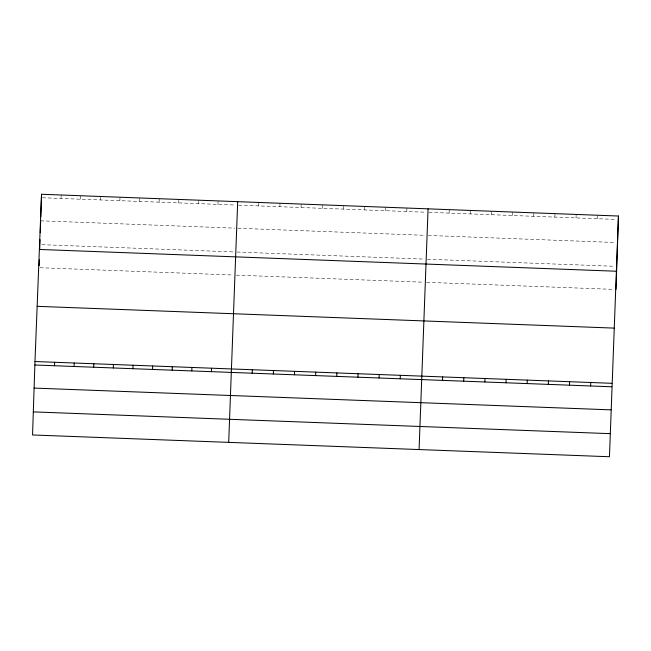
<?xml version="1.0" encoding="UTF-8"?>
<svg xmlns="http://www.w3.org/2000/svg" width="651" height="651" viewBox="0 0 651 651"><rect width="100%" height="100%" fill="white"/><g stroke="black" fill="none" stroke-linecap="round" stroke-linejoin="round"><path stroke-width="0.49" stroke-dasharray="3.25 2.44" d="M61.039 198.465L61.153 194.999M80.659 199.206L80.773 195.739M100.27 199.947L100.384 196.48M119.882 200.687L120.004 197.22M139.501 201.428L139.615 197.961M159.113 202.16L159.226 198.701M178.732 202.9L178.846 199.442M198.343 203.641L198.457 200.183M217.963 204.381L218.077 200.923M258.732 205.928L258.846 202.461M279.881 206.725L279.995 203.258M301.039 207.523L301.153 204.056M322.188 208.32L322.302 204.853M343.346 209.117L343.459 205.651M364.495 209.915L364.609 206.448M385.652 210.712L385.766 207.246M406.802 211.51L406.916 208.051M449.109 213.113L449.223 209.646M470.258 213.91L470.38 210.444M491.415 214.708L491.529 211.241M512.565 215.505L512.687 212.039M533.722 216.303L533.836 212.836M554.872 217.1L554.994 213.634M576.029 217.898L576.143 214.431M597.179 218.695L597.301 215.237M42.405 197.758L235.613 205.049M238.583 205.163L425.941 212.234M428.96 212.348L616.318 219.42M40.663 220.811L234.848 228.143M237.818 228.257L425.176 235.328M428.195 235.442L615.553 242.514M41.835 244.678L234.059 251.929M237.029 252.043L424.387 259.114M427.406 259.228L614.764 266.3M40.085 267.732L233.294 275.023M236.264 275.137L423.622 282.209M426.641 282.322L613.999 289.394"/><path stroke-width="0.98" d="M34.983 361.533L32.55 434.966L609.458 456.742L618.45 216.034L41.542 194.258L34.983 361.533L611.899 383.309M39.174 265.689L39.369 259.659M39.703 249.626L40.037 239.649M40.264 232.708L40.663 220.811M40.793 216.799L41.542 194.258M54.489 365.74L54.603 362.273M74.1 366.48L74.214 363.014M93.72 367.221L93.834 363.754M113.331 367.961L113.445 364.495M132.942 368.702L133.064 365.235M152.562 369.434L152.676 365.976M172.173 370.175L172.287 366.716M191.793 370.915L191.907 367.457M211.404 371.656L211.518 368.197M228.696 442.371L237.688 201.664M252.173 373.202L252.287 369.735M273.33 374L273.444 370.533M294.48 374.797L294.594 371.33M315.637 375.594L315.751 372.128M336.787 376.392L336.901 372.925M357.944 377.189L358.058 373.723M379.094 377.987L379.207 374.52M400.243 378.784L400.365 375.326M419.081 449.556L428.073 208.849M442.55 380.387L442.672 376.921M463.707 381.185L463.821 377.718M484.857 381.982L484.979 378.516M506.014 382.78L506.128 379.313M527.164 383.577L527.286 380.111M548.321 384.375L548.435 380.908M569.47 385.172L569.592 381.706M590.628 385.97L590.742 382.511M616.017 289.467L618.45 216.034M39.377 249.455L616.285 271.231M37.148 306.328L614.056 328.104M34.869 364.999L611.777 386.775M34.104 388.086L611.012 409.861M33.315 411.88L610.223 433.656"/></g></svg>
